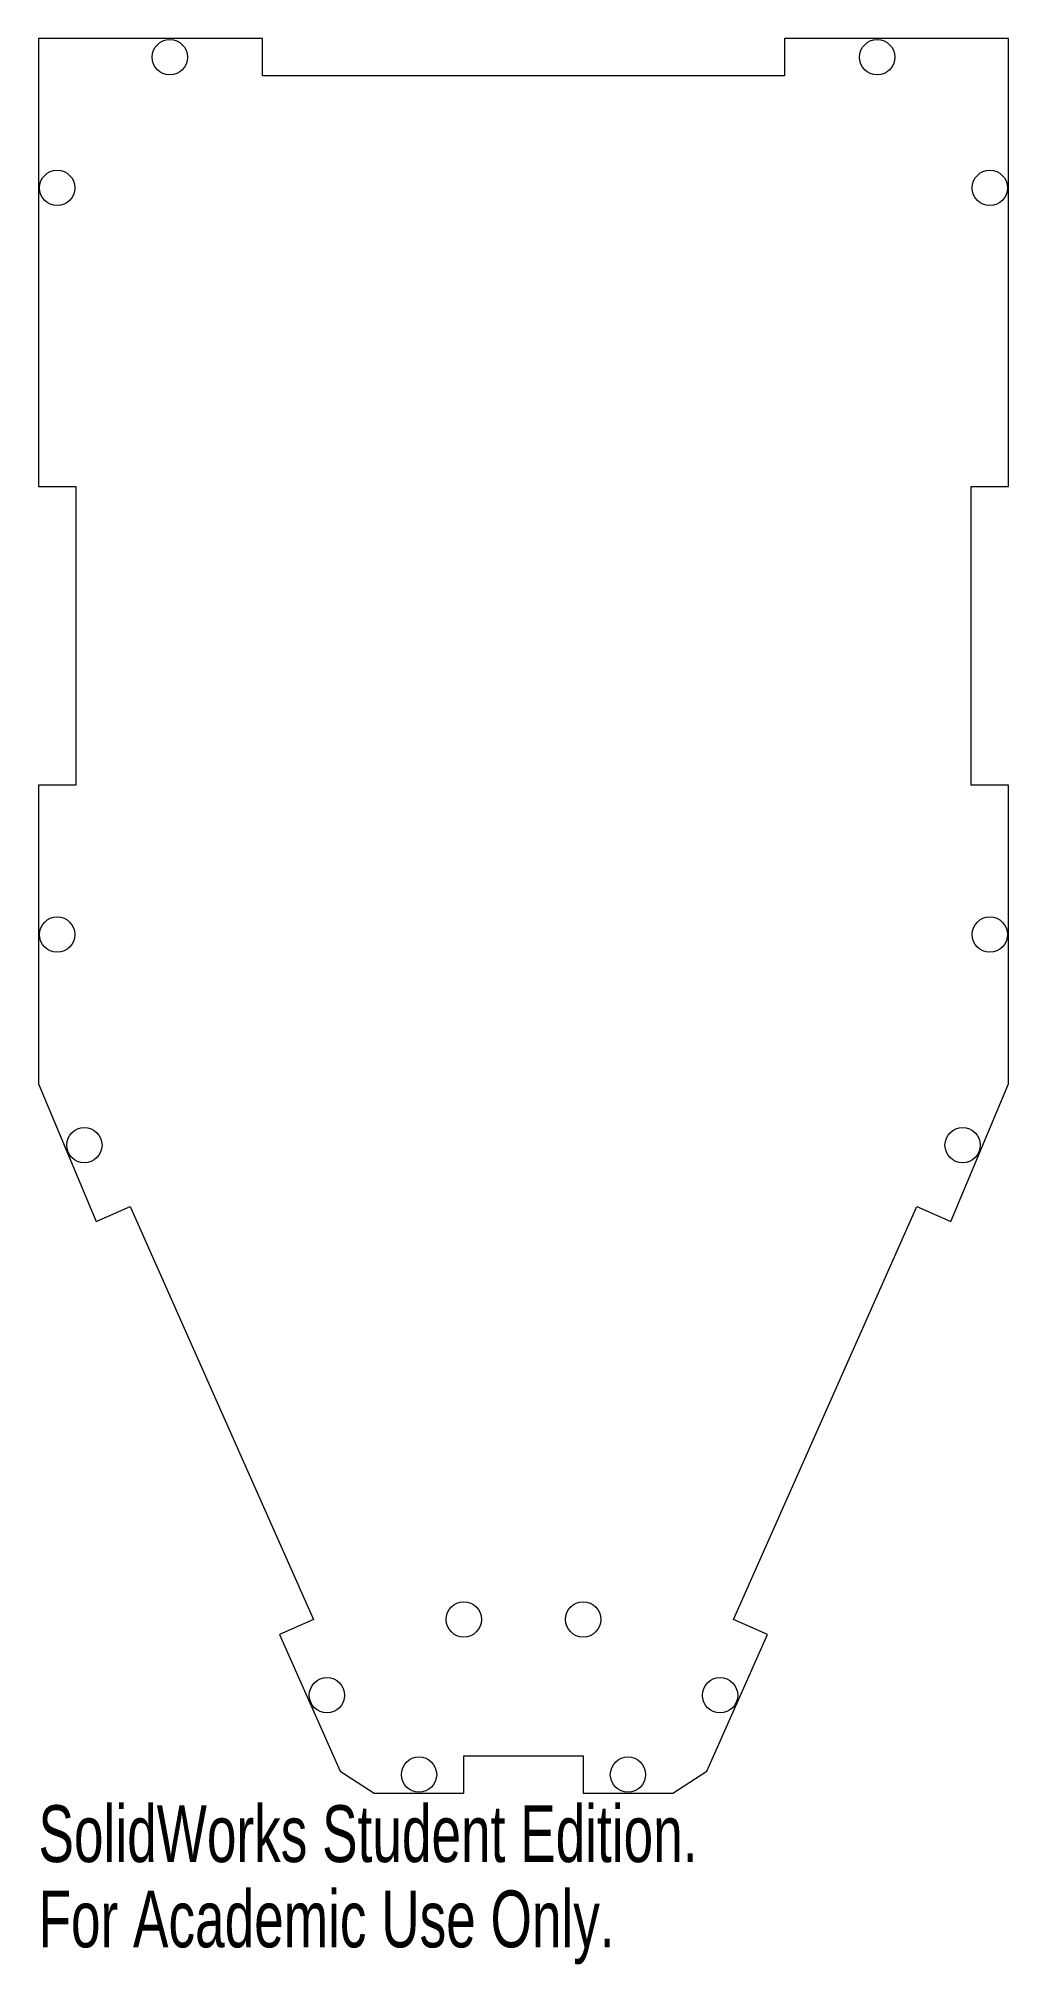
# Model space of a CAD drawing. Header units: inches. Extents: x -1.62 to 1.62, y -2.95 to 3.5.
import ezdxf

# ---------------------------------------------------------------- set-up
doc = ezdxf.new("R2010")
doc.units = ezdxf.units.IN
doc.header["$MEASUREMENT"] = 0
doc.styles.add('SLDTEXTSTYLE0', font='TXT', dxfattribs={"width": 0.7})

msp = doc.modelspace()

# ---------------------------------------------------------------- linework, layer by layer
at = {"color": 7, "linetype": 'Continuous', "lineweight": 15}
for p, q in [((-1.625, 3.5), (-1.625, 2)), ((-0.875, 3.5), (-1.625, 3.5)), ((-0.875, 3.375), (-0.875, 3.5)), ((0.875, 3.5), (0.875, 3.375)), ((1.625, 3.5), (0.875, 3.5)), ((1.625, 2), (1.625, 3.5)), ((0.875, 3.375), (-0.875, 3.375)), ((-1.625, 2), (-1.5, 2)), ((-1.5, 2), (-1.5, 1)), ((1.5, 2), (1.625, 2)), ((1.5, 1), (1.5, 2)), ((-1.625, 1), (-1.625, 0)), ((-1.5, 1), (-1.625, 1)), ((1.625, 1), (1.5, 1)), ((1.625, 0), (1.625, 1)), ((-1.625, 0), (-1.4318, -0.4612)), ((1.4318, -0.4612), (1.625, 0)), ((-1.4318, -0.4612), (-1.3176, -0.4104)), ((-1.3176, -0.4104), (-0.7031, -1.7931)), ((0.7031, -1.7931), (1.3176, -0.4104)), ((1.3176, -0.4104), (1.4318, -0.4612)), ((-0.7031, -1.7931), (-0.8173, -1.8439)), ((0.8173, -1.8439), (0.7031, -1.7931)), ((-0.8173, -1.8439), (-0.6142, -2.3008)), ((0.6142, -2.3008), (0.8173, -1.8439)), ((-0.2, -2.25), (0.2, -2.25)), ((-0.2, -2.375), (-0.2, -2.25)), ((0.2, -2.25), (0.2, -2.375)), ((-0.6142, -2.3008), (-0.5, -2.375)), ((0.5, -2.375), (0.6142, -2.3008)), ((-0.5, -2.375), (-0.2, -2.375)), ((0.2, -2.375), (0.5, -2.375))]:
    msp.add_line(p, q, dxfattribs=at)
for centre in [(-1.185, 3.4375), (1.185, 3.4375), (-1.5625, 3), (1.5625, 3), (-1.5625, 0.5), (1.5625, 0.5), (-1.4713, -0.2052), (1.4713, -0.2052), (-0.2, -1.7931), (0.2, -1.7931), (-0.6586, -2.0469), (0.6586, -2.0469), (-0.35, -2.3125), (0.35, -2.3125)]:
    msp.add_circle(centre, 0.0591, dxfattribs=at)

# ---------------------------------------------------------------- texts
at = {"color": 7, "linetype": 'Continuous', "char_height": 0.1903, "attachment_point": 1, "style": 'SLDTEXTSTYLE0'}
for s, insert in [('SolidWorks Student Edition.', (-1.625, -2.4151)), ('For Academic Use Only.', (-1.625, -2.7006))]:
    msp.add_mtext(s, dxfattribs=dict(at, insert=insert))

doc.saveas('drawing.dxf')
